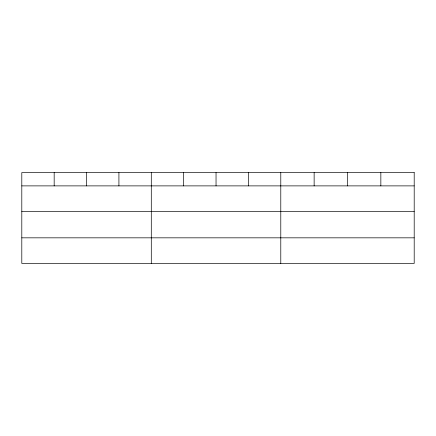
<?xml version="1.0" encoding="UTF-8"?>
<svg xmlns="http://www.w3.org/2000/svg" width="436" height="436" viewBox="0 0 436 436"><rect width="100%" height="100%" fill="white"/><g stroke="black" fill="none" stroke-linecap="round" stroke-linejoin="round"><path stroke-width="0.65" d="M21.8 185.883L414.2 185.883M21.8 211.471L414.2 211.471M21.8 237.833L414.2 237.833M380.846 172.58L380.846 185.883M347.492 172.58L347.492 185.883M314.138 172.58L314.138 185.883M280.784 172.58L280.784 263.42M248.411 172.58L248.411 185.883M216.038 172.58L216.038 185.883M183.665 172.58L183.665 185.883M151.292 172.58L151.292 263.42M118.919 172.58L118.919 185.883M86.546 172.58L86.546 185.883M54.173 172.58L54.173 185.883M414.2 172.58L21.8 172.58L21.8 263.42L414.2 263.42L414.2 172.58"/></g></svg>
